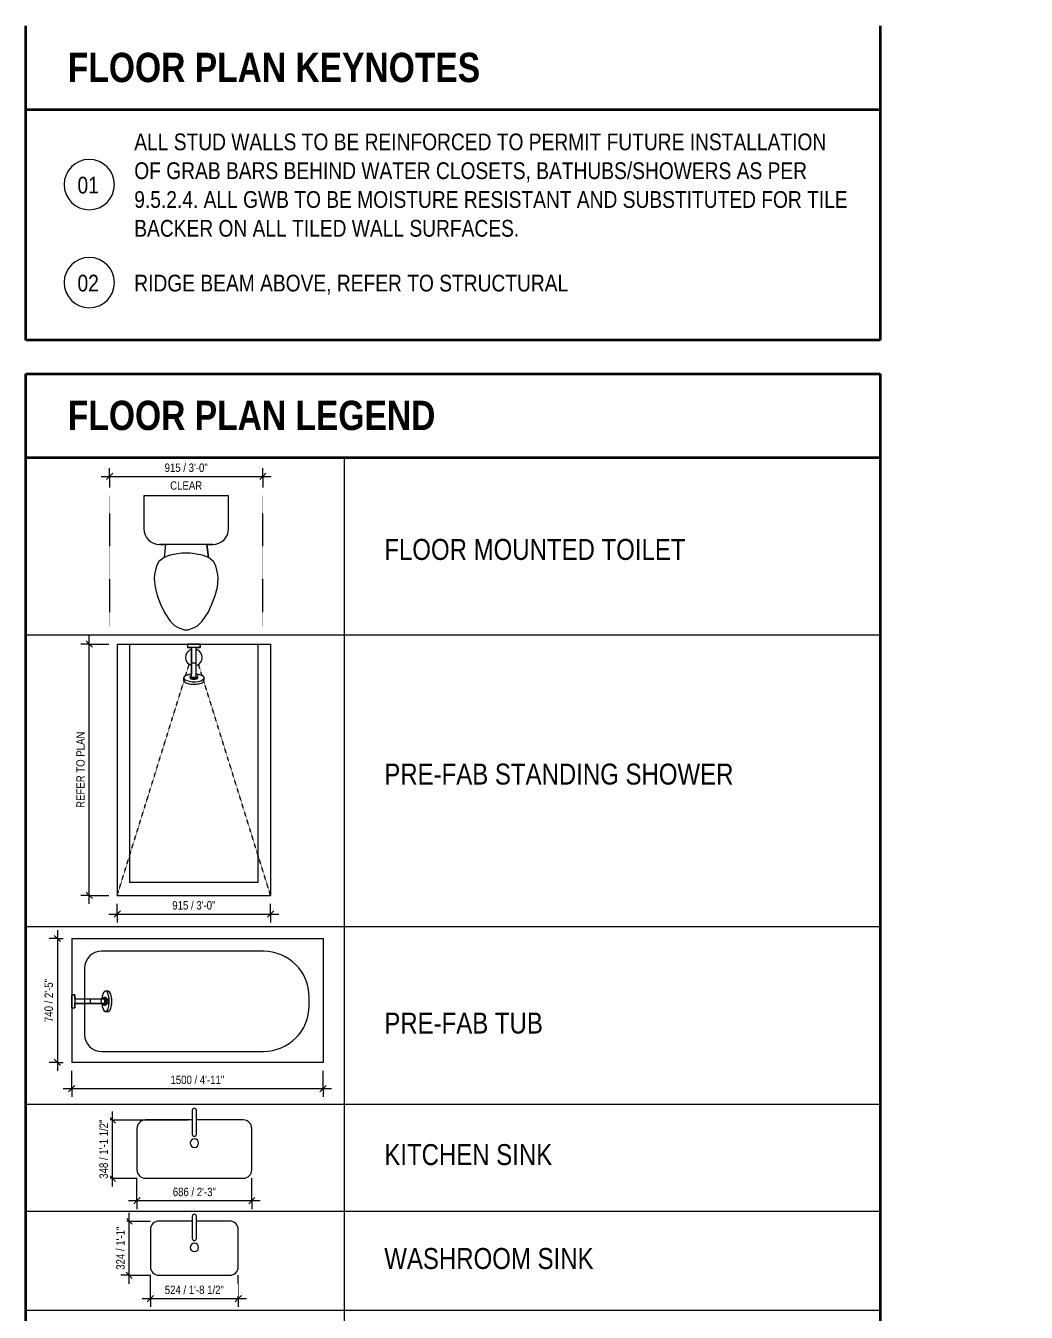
# Model space of a CAD drawing. Header units: millimetres. Extents: x 12719 to 31196, y -17777 to 12929.
# Drawn here: x 12719 to 18691, y -9580 to -1900 of the extents above; entities that cross this region are included whole.
import ezdxf

# ---------------------------------------------------------------- set-up
doc = ezdxf.new("R2010")
doc.units = ezdxf.units.MM
doc.linetypes.add('CMHC_Dash - Small', pattern=[2, 1, -1])
for name, color, linetype, lineweight in [('A-ANNO-DIMS', 7, 'Continuous', 9), ('A-ANNO-DIMS-50', 7, 'Continuous', 9), ('A-ANNO-NOTE', 7, 'Continuous', 18), ('A-WALL', 7, 'Continuous', 18), ('G-ANNO-TEXT', 7, 'Continuous', 9), ('P-SANR-FIXT', 7, 'Continuous', 18), ('P-SANR-FIXT-HDLN', 7, 'CMHC_Dash - Small', 18), ('Q-SPCQ', 7, 'Continuous', 18)]:
    doc.layers.add(name, color=color, linetype=linetype, lineweight=lineweight)
doc.layers.add('A-DETL', color=7, linetype='Continuous', lineweight=18, true_color=0x00a600)
doc.styles.add('Arial Narrow_1', font='ARIALN.TTF', dxfattribs={"height": 100})
doc.styles.add('Arial Narrow_2', font='ARIALN.TTF', dxfattribs={"height": 125})
doc.styles.add('Arial Narrow_3', font='ARIALN.TTF', dxfattribs={"height": 50})
doc.styles.add('Arial Narrow_B', font='ARIALNB.TTF', dxfattribs={"height": 175})
doc.dimstyles.new('CMHC_Standard__Small_', dxfattribs={"dimscale": 304.8, "dimtxt": 51.171549, "dimasz": 0.123031, "dimexe": 0.164042, "dimexo": 0.164042, "dimgap": 0.04101, "dimtad": 1, "dimdec": 0, "dimzin": 0, "dimdsep": 46, "dimtxsty": 'Arial Narrow_3', "dimblk1": 'OBLIQUE', "dimblk2": 'OBLIQUE', "dimsah": 1, "dimcen": 0.09, "dimdle": 0.164042, "dimazin": 0, "dimtfac": 1, "dimtdec": 4, "dimtix": 1, "dimtmove": 0, "dimatfit": 3, "dimfxl": 1, "dimtvp": 1, "dimtfill": 1, "dimtolj": 1, "dimtzin": 0, "dimarcsym": 2})

# ---------------------------------------------------------------- blocks, each defined once
blk = doc.blocks.new('Family - ___-8411100-FLOOR PLANS - TYPICAL')
at = {"layer": 'P-SANR-FIXT'}
for p, q in [((13423.6, -4705.5), (13423.6, -4901.7)), ((13930.4, -4705.5), (13423.6, -4705.5)), ((13930.4, -4901.7), (13930.4, -4705.5)), ((13518.3, -4996.3), (13553.5, -4996.3)), ((13835.8, -4996.3), (13518.3, -4996.3)), ((13553.5, -4996.3), (13544.7, -5073.2)), ((13553.5, -4996.3), (13544.7, -5073.2)), ((13579.6, -5060.5), (13544.7, -5073.2)), ((13651.6, -5047.8), (13579.6, -5060.5)), ((13702.4, -5047.8), (13651.6, -5047.8)), ((13774.4, -5060.5), (13702.4, -5047.8)), ((13809.3, -5073.2), (13774.4, -5060.5)), ((13809.3, -5073.2), (13800.5, -4996.3)), ((13800.5, -4996.3), (13835.8, -4996.3)), ((13800.5, -4996.3), (13809.3, -5073.2)), ((13500, -5124), (13493.2, -5149.4)), ((13500, -5124), (13493.2, -5149.4)), ((13514.4, -5098.6), (13500, -5124)), ((13514.4, -5098.6), (13500, -5124)), ((13544.7, -5073.2), (13514.4, -5098.6)), ((13544.7, -5073.2), (13514.4, -5098.6)), ((13839.6, -5098.6), (13809.3, -5073.2)), ((13839.6, -5098.6), (13809.3, -5073.2)), ((13854, -5124), (13839.6, -5098.6)), ((13854, -5124), (13839.6, -5098.6)), ((13860.8, -5149.4), (13854, -5124)), ((13860.8, -5149.4), (13854, -5124)), ((13488.7, -5174.8), (13486.5, -5200.2)), ((13488.7, -5174.8), (13486.5, -5200.2)), ((13486.5, -5200.2), (13490.9, -5250.8)), ((13486.5, -5200.2), (13490.9, -5250.8)), ((13493.2, -5149.4), (13488.7, -5174.8)), ((13493.2, -5149.4), (13488.7, -5174.8)), ((13865.3, -5174.8), (13860.8, -5149.4)), ((13865.3, -5174.8), (13860.8, -5149.4)), ((13863.1, -5250.8), (13867.5, -5200.2)), ((13863.1, -5250.8), (13867.5, -5200.2)), ((13867.5, -5200.2), (13865.3, -5174.8)), ((13867.5, -5200.2), (13865.3, -5174.8)), ((13490.9, -5250.8), (13504.6, -5301.8)), ((13490.9, -5250.8), (13504.6, -5301.8)), ((13849.4, -5301.8), (13863.1, -5250.8)), ((13849.4, -5301.8), (13863.1, -5250.8)), ((13504.6, -5301.8), (13523.1, -5352.6)), ((13504.6, -5301.8), (13523.1, -5352.6)), ((13523.1, -5352.6), (13546.8, -5403.4)), ((13523.1, -5352.6), (13546.8, -5403.4)), ((13807.2, -5403.4), (13830.9, -5352.6)), ((13807.2, -5403.4), (13830.9, -5352.6)), ((13830.9, -5352.6), (13849.4, -5301.8)), ((13830.9, -5352.6), (13849.4, -5301.8)), ((13546.8, -5403.4), (13582, -5454.2)), ((13546.8, -5403.4), (13582, -5454.2)), ((13772, -5454.2), (13807.2, -5403.4)), ((13772, -5454.2), (13807.2, -5403.4)), ((13582, -5454.2), (13607.4, -5479.6)), ((13582, -5454.2), (13607.4, -5479.6)), ((13607.4, -5479.6), (13629.4, -5492.3)), ((13607.4, -5479.6), (13629.4, -5492.3)), ((13629.4, -5492.3), (13664.3, -5505)), ((13629.4, -5492.3), (13664.3, -5505)), ((13664.3, -5505), (13689.7, -5505)), ((13664.3, -5505), (13689.7, -5505)), ((13689.7, -5505), (13724.6, -5492.3)), ((13689.7, -5505), (13724.6, -5492.3)), ((13724.6, -5492.3), (13746.6, -5479.6)), ((13724.6, -5492.3), (13746.6, -5479.6)), ((13746.6, -5479.6), (13772, -5454.2)), ((13746.6, -5479.6), (13772, -5454.2))]:
    blk.add_line(p, q, dxfattribs=at)
for centre, start, end in [((13518.3, -4901.7), 180, 270), ((13518.3, -4901.7), 180, 270), ((13835.8, -4901.7), 270, 360), ((13835.8, -4901.7), 270, 0)]:
    blk.add_arc(centre, 94.6, start, end, dxfattribs=at)
blk = doc.blocks.new('Family - ___-8411103-FLOOR PLANS - TYPICAL')
at = {"layer": 'P-SANR-FIXT'}
for p, q in [((13265.4, -5590.9), (13265.4, -7090.9)), ((13265.4, -5590.9), (13685, -5590.9)), ((13341.4, -7014.9), (13341.4, -5590.9)), ((13760.8, -5590.9), (13685, -5590.9)), ((13685, -5590.9), (13685, -5610.6)), ((13685, -5590.9), (13760.8, -5590.9)), ((13685, -5590.9), (13685, -5610.6)), ((13760.8, -5610.6), (13760.8, -5590.9)), ((13760.8, -5590.9), (13760.8, -5610.6)), ((13760.8, -5590.9), (14180.4, -5590.9)), ((14104.4, -5590.9), (14104.4, -7014.9)), ((14180.4, -5590.9), (14180.4, -7090.9)), ((13685, -5610.6), (13709.3, -5610.6)), ((13760.8, -5610.6), (13685, -5610.6)), ((13709.3, -5610.6), (13709.3, -5770.8)), ((13709.3, -5785.4), (13709.3, -5610.6)), ((13736.6, -5770.8), (13736.6, -5610.6)), ((13736.6, -5610.6), (13760.8, -5610.6)), ((13736.6, -5785.4), (13736.6, -5610.6)), ((13662.2, -5793), (13662.2, -5808.1)), ((13662.2, -5808.1), (13662.2, -5793)), ((13700.2, -5793), (13700.2, -5785.4)), ((13745.7, -5793), (13745.7, -5785.4)), ((13783.6, -5808.1), (13783.6, -5793)), ((13783.6, -5808.1), (13783.6, -5793)), ((14104.4, -7014.9), (13341.4, -7014.9))]:
    blk.add_line(p, q, dxfattribs=at)
for centre, radius, start, end in [((13722.9, -5670.9), 50, 106.53098, 253.46902), ((13722.9, -5670.9), 50, 0, 73.80715), ((13722.9, -5670.9), 50, 286.19285, 0), ((13722.9, -5645.4), 58.2, 256.42071, 283.57929), ((13722.9, -5757.7), 30.9, 243.74158, 296.25842)]:
    blk.add_arc(centre, radius, start, end, dxfattribs=at)
for centre, major_axis, ratio, start_param, end_param in [((13722.9, -5793), (60.7, 0), 0.375, 1.797739, 5.47109), ((13722.9, -5808.1), (-60.7, 0), 0.375, 0, 3.141593), ((13722.9, -5785.4), (22.8, 0), 0.333333, 2.214297, 7.210481), ((13722.9, -5793), (22.8, 0), 0.333333, 3.141593, 6.283185), ((13722.9, -5793), (60.7, 0), 0.375, 5.47109, 7.627039)]:
    blk.add_ellipse(centre, major_axis=major_axis, ratio=ratio, start_param=start_param, end_param=end_param, dxfattribs=at)
for points, knots in [([(13709.3, -5770.8), (13705.9, -5771.1), (13699.5, -5771.9), (13687.3, -5774.2), (13674.5, -5778.5), (13666.2, -5784.2), (13662.8, -5789.1), (13662.2, -5791.7), (13662.2, -5793)], [0, 0, 0, 0, 0.125, 0.25, 0.5, 0.75, 0.875, 1, 1, 1, 1]), ([(13662.2, -5808.1), (13662.2, -5809.4), (13662.8, -5811.9), (13665.3, -5815.6), (13669.3, -5819), (13676.6, -5823.2), (13689.1, -5827.5), (13707.7, -5830.6), (13728, -5831.2), (13747.7, -5829.4), (13766.2, -5824.8), (13777.6, -5818.9), (13782.7, -5812.8), (13783.6, -5809.7), (13783.6, -5808.1)], [0, 0, 0, 0, 0.052632, 0.105263, 0.157895, 0.210526, 0.315789, 0.421053, 0.526316, 0.631579, 0.736842, 0.868421, 0.934211, 1, 1, 1, 1]), ([(13783.6, -5793), (13783.6, -5791.7), (13783, -5789.1), (13780.5, -5785.4), (13776.3, -5781.9), (13768.7, -5777.7), (13758.5, -5774.2), (13746.4, -5771.9), (13739.9, -5771.1), (13736.6, -5770.8)], [0, 0, 0, 0, 0.125, 0.25, 0.375, 0.5, 0.75, 0.875, 1, 1, 1, 1])]:
    blk.add_open_spline(points, degree=3, knots=knots, dxfattribs=at)
at = {"layer": 'P-SANR-FIXT-HDLN'}
for p, q in [((13673.7, -5779.7), (13694.8, -5712.2)), ((13772.1, -5779.7), (13751, -5712.2)), ((13265.4, -7090.9), (13663.5, -5812.6)), ((14180.4, -7090.9), (13782.3, -5812.6)), ((14180.4, -6226.9), (14180.4, -7090.9))]:
    blk.add_line(p, q, dxfattribs=at)
blk = doc.blocks.new('Family - ___-8411109-FLOOR PLANS - TYPICAL')
at = {"layer": 'P-SANR-FIXT'}
for p, q in [((12993.6, -7348.7), (14493.6, -7348.7)), ((14138, -7424.9), (13171.4, -7424.9)), ((13069.8, -7526.5), (13069.8, -7920.9)), ((13210.9, -7663), (13195.7, -7663)), ((13210.9, -7663), (13195.7, -7663)), ((13013.3, -7685.8), (12993.6, -7685.8)), ((12993.6, -7685.8), (12993.6, -7761.6)), ((12993.6, -7761.6), (12993.6, -7685.8)), ((12993.6, -7685.8), (13013.3, -7685.8)), ((13013.3, -7710), (13013.3, -7685.8)), ((13013.3, -7685.8), (13013.3, -7761.6)), ((13173.5, -7710), (13013.3, -7710)), ((13188.1, -7710), (13013.3, -7710)), ((13013.3, -7761.6), (13013.3, -7737.3)), ((13013.3, -7737.3), (13173.5, -7737.3)), ((13188.1, -7737.3), (13013.3, -7737.3)), ((13195.7, -7700.9), (13188.1, -7700.9)), ((13195.7, -7746.4), (13188.1, -7746.4)), ((14411.4, -7749.1), (14411.4, -7698.3)), ((12993.6, -7761.6), (13013.3, -7761.6)), ((12993.6, -7761.6), (13013.3, -7761.6)), ((13195.7, -7784.4), (13210.9, -7784.4)), ((13210.9, -7784.4), (13195.7, -7784.4)), ((13171.4, -8022.5), (14138, -8022.5))]:
    blk.add_line(p, q, dxfattribs=at)
for centre, radius, start, end in [((13171.4, -7526.5), 101.6, 90, 180), ((14138, -7698.3), 273.4, 0, 90), ((13048.1, -7723.7), 58.2, 346.42071, 13.57929), ((13190.6, -7723.7), 22.2, 90, 270), ((13160.4, -7723.7), 30.9, 333.74158, 26.25842), ((13190.6, -7723.7), 22.2, 270, 90), ((14138, -7749.1), 273.4, 270, 0), ((13171.4, -7920.9), 101.6, 180, 270)]:
    blk.add_arc(centre, radius, start, end, dxfattribs=at)
for centre, major_axis, ratio, start_param, end_param in [((13195.7, -7723.7), (0, 60.7), 0.375, 5.47109, 7.627039), ((13210.9, -7723.7), (0, 60.7), 0.375, 3.141593, 6.283185), ((13195.7, -7723.7), (0, 60.7), 0.375, 1.797739, 5.47109), ((13188.1, -7723.7), (0, 22.8), 0.333333, 2.214297, 7.210481), ((13195.7, -7723.7), (0, 22.8), 0.333333, 3.141593, 6.283185)]:
    blk.add_ellipse(centre, major_axis=major_axis, ratio=ratio, start_param=start_param, end_param=end_param, dxfattribs=at)
for points, knots in [([(13195.7, -7663), (13194.4, -7663), (13191.9, -7663.6), (13188.1, -7666.1), (13184.6, -7670.3), (13180.4, -7677.9), (13176.9, -7688.1), (13174.6, -7700.2), (13173.8, -7706.7), (13173.5, -7710)], [0, 0, 0, 0, 0.125, 0.25, 0.375, 0.5, 0.75, 0.875, 1, 1, 1, 1]), ([(13210.9, -7784.4), (13212.1, -7784.4), (13214.6, -7783.8), (13218.3, -7781.3), (13221.7, -7777.3), (13226, -7770), (13230.3, -7757.5), (13233.3, -7738.9), (13234, -7718.6), (13232.1, -7698.9), (13227.6, -7680.4), (13221.6, -7669), (13215.5, -7663.9), (13212.4, -7663), (13210.9, -7663)], [0, 0, 0, 0, 0.052632, 0.105263, 0.157895, 0.210526, 0.315789, 0.421053, 0.526316, 0.631579, 0.736842, 0.868421, 0.934211, 1, 1, 1, 1]), ([(13173.5, -7737.3), (13173.8, -7740.7), (13174.6, -7747.1), (13176.9, -7759.3), (13181.3, -7772.1), (13186.9, -7780.4), (13191.9, -7783.8), (13194.4, -7784.4), (13195.7, -7784.4)], [0, 0, 0, 0, 0.125, 0.25, 0.5, 0.75, 0.875, 1, 1, 1, 1])]:
    blk.add_open_spline(points, degree=3, knots=knots, dxfattribs=at)
blk = doc.blocks.new('Family - ___-8411124-FLOOR PLANS - TYPICAL')
at = {"layer": 'P-SANR-FIXT'}
for p, q in [((13713, -8431.9), (13433.5, -8431.9)), ((13713, -8374.7), (13713, -8516.8)), ((13738.4, -8516.8), (13738.4, -8374.7)), ((14017.9, -8431.9), (13738.4, -8431.9)), ((13382.7, -8482.7), (13382.7, -8729.1)), ((14068.7, -8729.1), (14068.7, -8482.7)), ((13433.5, -8779.9), (14017.9, -8779.9))]:
    blk.add_line(p, q, dxfattribs=at)
for centre, radius, start, end in [((13725.7, -8374.7), 12.7, 0, 180), ((13433.5, -8482.7), 50.8, 90, 180), ((14017.9, -8482.7), 50.8, 0, 90), ((13725.7, -8516.8), 12.7, 180, 0), ((13725.7, -8569.9), 25.4, 0, 180), ((13725.7, -8569.9), 25.4, 180, 360), ((13433.5, -8729.1), 50.8, 180, 270), ((14017.9, -8729.1), 50.8, 270, 0)]:
    blk.add_arc(centre, radius, start, end, dxfattribs=at)
blk = doc.blocks.new('Family - ___-8411128-FLOOR PLANS - TYPICAL')
at = {"layer": 'Q-SPCQ'}
for p, q in [((13713, -9035.3), (13514.5, -9035.3)), ((13713, -9035.3), (13514.5, -9035.3)), ((13713, -9007.3), (13713, -9139.3)), ((13738.4, -9139.3), (13738.4, -9007.3)), ((13936.9, -9035.3), (13738.4, -9035.3)), ((13936.9, -9035.3), (13738.4, -9035.3)), ((13463.7, -9086.1), (13463.7, -9308.5)), ((13463.7, -9086.1), (13463.7, -9308.5)), ((13987.7, -9308.5), (13987.7, -9086.1)), ((13987.7, -9308.5), (13987.7, -9086.1)), ((13514.5, -9359.3), (13936.9, -9359.3)), ((13514.5, -9359.3), (13936.9, -9359.3))]:
    blk.add_line(p, q, dxfattribs=at)
for centre, radius, start, end in [((13514.5, -9086.1), 50.8, 90, 180), ((13514.5, -9086.1), 50.8, 90, 180), ((13725.7, -9007.3), 12.7, 0, 180), ((13936.9, -9086.1), 50.8, 0, 90), ((13936.9, -9086.1), 50.8, 0, 90), ((13725.7, -9139.3), 12.7, 180, 360), ((13725.7, -9192.5), 25.4, 0, 180), ((13725.7, -9192.5), 25.4, 180, 0), ((13514.5, -9308.5), 50.8, 180, 270), ((13514.5, -9308.5), 50.8, 180, 270), ((13936.9, -9308.5), 50.8, 270, 0), ((13936.9, -9308.5), 50.8, 270, 0)]:
    blk.add_arc(centre, radius, start, end, dxfattribs=at)
blk = doc.blocks.new('CMHC_Note - Keynote_ Floor Plan - 01-6969146-FLOOR PLANS - TYPICAL')
at = {"layer": 'A-ANNO-NOTE', "lineweight": 9}
for start, end in [(0, 180), (180, 360)]:
    blk.add_arc((13098.4, -2848.1), 150, start, end, dxfattribs=at)
blk = doc.blocks.new('DIMBLOCK1-FLOOR PLANS - TYPICAL')
at = {"layer": 'A-ANNO-DIMS-50', "transparency": 16777216}
for p, q in [((13169.5, -4590.3), (14184.5, -4590.3)), ((13219.5, -4590.3), (13200.8, -4609)), ((13219.5, -4590.3), (13219.5, -4540.3)), ((13219.5, -4590.3), (13238.3, -4571.5)), ((13219.5, -4590.3), (13219.5, -4655.5)), ((14134.5, -4590.3), (14115.8, -4609)), ((14134.5, -4590.3), (14134.5, -4540.3)), ((14134.5, -4590.3), (14153.3, -4571.5)), ((14134.5, -4590.3), (14134.5, -4655.5))]:
    blk.add_line(p, q, dxfattribs=at)
at = {"layer": 'A-ANNO-DIMS-50', "color": 0, "transparency": 16777216, "insert": (13581.6, -4619.4), "char_height": 50, "width": 229.054, "attachment_point": 1, "line_spacing_factor": 0.974696, "style": 'Arial Narrow_3', "bg_fill": 3, "box_fill_scale": 1.25, "bg_fill_color": 256, "bg_fill_true_color": 13158600, "bg_fill_transparency": 0}
blk.add_mtext('CLEAR', dxfattribs=at)
at = {"layer": 'A-ANNO-DIMS-50', "color": 0, "transparency": 16777216, "insert": (13548.3, -4513.1), "char_height": 50, "width": 308.979, "attachment_point": 1, "line_spacing_factor": 0.974696, "style": 'Arial Narrow_3', "bg_fill": 3, "box_fill_scale": 1.25, "bg_fill_color": 256, "bg_fill_true_color": 13158600, "bg_fill_transparency": 0}
blk.add_mtext('915 / 3\'-0"', dxfattribs=at)
blk = doc.blocks.new('_Oblique')
at = {"color": 0, "linetype": 'ByBlock', "lineweight": -2}
blk.add_line((-0.5, -0.5), (0.5, 0.5), dxfattribs=at)
blk = doc.blocks.new('DIMBLOCK2-FLOOR PLANS - TYPICAL')
at = {"layer": 'A-ANNO-DIMS-50', "transparency": 16777216}
for p, q in [((13265.4, -7202.8), (13265.4, -7140.9)), ((14180.4, -7202.8), (14180.4, -7140.9)), ((13215.4, -7202.8), (14230.4, -7202.8)), ((13265.4, -7202.8), (13246.7, -7221.6)), ((13265.4, -7202.8), (13284.2, -7184.1)), ((13265.4, -7202.8), (13265.4, -7252.8)), ((14180.4, -7202.8), (14161.7, -7221.6)), ((14180.4, -7202.8), (14199.2, -7184.1)), ((14180.4, -7202.8), (14180.4, -7252.8))]:
    blk.add_line(p, q, dxfattribs=at)
at = {"layer": 'A-ANNO-DIMS-50', "color": 0, "transparency": 16777216, "insert": (13594.2, -7125.7), "char_height": 50, "width": 308.979, "attachment_point": 1, "line_spacing_factor": 0.974696, "style": 'Arial Narrow_3', "bg_fill": 3, "box_fill_scale": 1.25, "bg_fill_color": 256, "bg_fill_true_color": 13158600, "bg_fill_transparency": 0}
blk.add_mtext('915 / 3\'-0"', dxfattribs=at)
blk = doc.blocks.new('DIMBLOCK3-FLOOR PLANS - TYPICAL')
at = {"layer": 'A-ANNO-DIMS-50', "transparency": 16777216}
for p, q in [((13098.2, -5590.9), (13048.2, -5590.9)), ((13098.2, -5590.9), (13079.5, -5572.1)), ((13098.2, -7140.9), (13098.2, -5540.9)), ((13098.2, -5590.9), (13117, -5609.6)), ((13098.2, -5590.9), (13215.4, -5590.9)), ((13098.2, -7090.9), (13048.2, -7090.9)), ((13098.2, -7090.9), (13079.5, -7072.1)), ((13098.2, -7090.9), (13117, -7109.6)), ((13098.2, -7090.9), (13215.4, -7090.9))]:
    blk.add_line(p, q, dxfattribs=at)
at = {"layer": 'A-ANNO-DIMS-50', "color": 0, "transparency": 16777216, "insert": (13021.1, -6568.7), "char_height": 50, "width": 546.805, "attachment_point": 1, "rotation": 90, "line_spacing_factor": 0.974696, "style": 'Arial Narrow_3', "bg_fill": 3, "box_fill_scale": 1.25, "bg_fill_color": 256, "bg_fill_true_color": 13158600, "bg_fill_transparency": 0}
blk.add_mtext('REFER TO PLAN', dxfattribs=at)
blk = doc.blocks.new('DIMBLOCK4-FLOOR PLANS - TYPICAL')
at = {"layer": 'A-ANNO-DIMS-50', "transparency": 16777216}
for p, q in [((12993.6, -8244.5), (12993.6, -8138.7)), ((14493.6, -8244.5), (14493.6, -8138.7)), ((12943.6, -8244.5), (14543.6, -8244.5)), ((12993.6, -8244.5), (12974.9, -8263.3)), ((12993.6, -8244.5), (13012.4, -8225.8)), ((12993.6, -8244.5), (12993.6, -8294.5)), ((14493.6, -8244.5), (14474.9, -8263.3)), ((14493.6, -8244.5), (14512.4, -8225.8)), ((14493.6, -8244.5), (14493.6, -8294.5))]:
    blk.add_line(p, q, dxfattribs=at)
at = {"layer": 'A-ANNO-DIMS-50', "color": 0, "transparency": 16777216, "insert": (13583.2, -8167.4), "char_height": 50, "width": 385.005, "attachment_point": 1, "line_spacing_factor": 0.974696, "style": 'Arial Narrow_3', "bg_fill": 3, "box_fill_scale": 1.25, "bg_fill_color": 256, "bg_fill_true_color": 13158600, "bg_fill_transparency": 0}
blk.add_mtext('1500 / 4\'-11"', dxfattribs=at)
blk = doc.blocks.new('DIMBLOCK5-FLOOR PLANS - TYPICAL')
at = {"layer": 'A-ANNO-DIMS-50', "transparency": 16777216}
for p, q in [((12908.5, -7348.7), (12858.5, -7348.7)), ((12908.5, -7348.7), (12889.8, -7329.9)), ((12908.5, -7298.7), (12908.5, -8138.7)), ((12908.5, -7348.7), (12927.3, -7367.4)), ((12908.5, -7348.7), (12943.6, -7348.7)), ((12908.5, -8088.7), (12858.5, -8088.7)), ((12908.5, -8088.7), (12889.8, -8069.9)), ((12908.5, -8088.7), (12927.3, -8107.4)), ((12908.5, -8088.7), (12943.6, -8088.7))]:
    blk.add_line(p, q, dxfattribs=at)
at = {"layer": 'A-ANNO-DIMS-50', "color": 0, "transparency": 16777216, "insert": (12831.4, -7847.4), "char_height": 50, "width": 308.979, "attachment_point": 1, "rotation": 90, "line_spacing_factor": 0.974696, "style": 'Arial Narrow_3', "bg_fill": 3, "box_fill_scale": 1.25, "bg_fill_color": 256, "bg_fill_true_color": 13158600, "bg_fill_transparency": 0}
blk.add_mtext('740 / 2\'-5"', dxfattribs=at)
blk = doc.blocks.new('DIMBLOCK6-FLOOR PLANS - TYPICAL')
at = {"layer": 'A-ANNO-DIMS-50', "transparency": 16777216}
for p, q in [((13382.7, -8913.6), (13382.7, -8779.1)), ((14068.7, -8913.6), (14068.7, -8779.1)), ((13382.7, -8913.6), (13401.5, -8894.8)), ((14068.7, -8913.6), (14087.5, -8894.8)), ((13332.7, -8913.6), (14118.7, -8913.6)), ((13382.7, -8913.6), (13364, -8932.3)), ((13382.7, -8913.6), (13382.7, -8963.6)), ((14068.7, -8913.6), (14050, -8932.3)), ((14068.7, -8913.6), (14068.7, -8963.6))]:
    blk.add_line(p, q, dxfattribs=at)
at = {"layer": 'A-ANNO-DIMS-50', "color": 0, "transparency": 16777216, "insert": (13597, -8836.5), "char_height": 50, "width": 308.979, "attachment_point": 1, "line_spacing_factor": 0.974696, "style": 'Arial Narrow_3', "bg_fill": 3, "box_fill_scale": 1.25, "bg_fill_color": 256, "bg_fill_true_color": 13158600, "bg_fill_transparency": 0}
blk.add_mtext('686 / 2\'-3"', dxfattribs=at)
blk = doc.blocks.new('DIMBLOCK7-FLOOR PLANS - TYPICAL')
at = {"layer": 'A-ANNO-DIMS-50', "transparency": 16777216}
for p, q in [((13236.4, -8431.9), (13186.4, -8431.9)), ((13236.4, -8431.9), (13217.7, -8413.1)), ((13236.4, -8829.9), (13236.4, -8381.9)), ((13236.4, -8431.9), (13255.2, -8450.6)), ((13236.4, -8431.9), (13688.4, -8431.9)), ((13236.4, -8779.9), (13186.4, -8779.9)), ((13236.4, -8779.9), (13217.7, -8761.1)), ((13236.4, -8779.9), (13255.2, -8798.6)), ((13236.4, -8779.9), (13383.5, -8779.9))]:
    blk.add_line(p, q, dxfattribs=at)
at = {"layer": 'A-ANNO-DIMS-50', "color": 0, "transparency": 16777216, "insert": (13159.3, -8782.6), "char_height": 50, "width": 423.993, "attachment_point": 1, "rotation": 90, "line_spacing_factor": 0.974696, "style": 'Arial Narrow_3', "bg_fill": 3, "box_fill_scale": 1.25, "bg_fill_color": 256, "bg_fill_true_color": 13158600, "bg_fill_transparency": 0}
blk.add_mtext('348 / 1\'-1 1/2"', dxfattribs=at)
blk = doc.blocks.new('DIMBLOCK8-FLOOR PLANS - TYPICAL')
at = {"layer": 'A-ANNO-DIMS-50', "transparency": 16777216}
for p, q in [((13463.7, -9498.2), (13463.7, -9358.5)), ((13987.7, -9498.2), (13987.7, -9358.5)), ((13413.7, -9498.2), (14037.7, -9498.2)), ((13463.7, -9498.2), (13445, -9517)), ((13463.7, -9498.2), (13482.5, -9479.5)), ((13463.7, -9498.2), (13463.7, -9548.2)), ((13987.7, -9498.2), (13969, -9517)), ((13987.7, -9498.2), (14006.5, -9479.5)), ((13987.7, -9498.2), (13987.7, -9548.2))]:
    blk.add_line(p, q, dxfattribs=at)
at = {"layer": 'A-ANNO-DIMS-50', "color": 0, "transparency": 16777216, "insert": (13549.1, -9421.1), "char_height": 50, "width": 423.993, "attachment_point": 1, "line_spacing_factor": 0.974696, "style": 'Arial Narrow_3', "bg_fill": 3, "box_fill_scale": 1.25, "bg_fill_color": 256, "bg_fill_true_color": 13158600, "bg_fill_transparency": 0}
blk.add_mtext('524 / 1\'-8 1/2"', dxfattribs=at)
blk = doc.blocks.new('DIMBLOCK9-FLOOR PLANS - TYPICAL')
at = {"layer": 'A-ANNO-DIMS-50', "transparency": 16777216}
for p, q in [((13336.6, -9409.3), (13336.6, -8985.3)), ((13336.6, -9035.3), (13286.6, -9035.3)), ((13336.6, -9035.3), (13317.9, -9016.6)), ((13336.6, -9035.3), (13355.4, -9054.1)), ((13336.6, -9035.3), (13464.5, -9035.3)), ((13336.6, -9359.3), (13286.6, -9359.3)), ((13336.6, -9359.3), (13317.9, -9340.6)), ((13336.6, -9359.3), (13355.4, -9378.1)), ((13336.6, -9359.3), (13464.5, -9359.3))]:
    blk.add_line(p, q, dxfattribs=at)
at = {"layer": 'A-ANNO-DIMS-50', "color": 0, "transparency": 16777216, "insert": (13259.5, -9326.1), "char_height": 50, "width": 308.979, "attachment_point": 1, "rotation": 90, "line_spacing_factor": 0.974696, "style": 'Arial Narrow_3', "bg_fill": 3, "box_fill_scale": 1.25, "bg_fill_color": 256, "bg_fill_true_color": 13158600, "bg_fill_transparency": 0}
blk.add_mtext('324 / 1\'-1"', dxfattribs=at)
blk = doc.blocks.new('CMHC_Note - Keynote_ Floor Plan - 02-9084058-FLOOR PLANS - TYPICAL')
at = {"layer": 'A-ANNO-NOTE', "lineweight": 9}
for start, end in [(0, 180), (180, 360)]:
    blk.add_arc((13098.4, -3433.1), 150, start, end, dxfattribs=at)

msp = doc.modelspace()

# ---------------------------------------------------------------- linework, layer by layer
at = {"layer": 'A-DETL', "color": 7, "lineweight": 35}
for p, q in [((12719.3, -3776.8), (12719.3, -1899.7)), ((12719.3, -2399.7), (17819.3, -2399.7)), ((17819.3, -3776.8), (12719.3, -3776.8)), ((12719.3, -3976.8), (17819.3, -3976.8)), ((12719.3, -17776.8), (12719.3, -3976.8)), ((17819.3, -3976.8), (17819.3, -17776.8)), ((12719.3, -4476.8), (17819.3, -4476.8))]:
    msp.add_line(p, q, dxfattribs=at)
at = {"layer": 'A-DETL', "color": 7}
for p, q in [((14619.3, -4476.8), (14619.3, -17776.8)), ((12719.3, -5536.8), (17819.3, -5536.8)), ((13265.4, -7090.9), (14180.4, -7090.9)), ((12719.3, -7276.8), (17819.3, -7276.8)), ((12719.3, -7276.8), (17819.3, -7276.8)), ((12993.6, -7348.7), (12993.6, -8088.7)), ((14493.6, -7348.7), (14493.6, -8088.7)), ((14493.6, -8088.7), (12993.6, -8088.7)), ((14229.2, -8088.7), (13259.2, -8088.7)), ((12719.3, -8336.8), (17819.3, -8336.8)), ((12719.3, -8976.8), (17819.3, -8976.8)), ((12719.3, -9566.8), (17819.3, -9566.8))]:
    msp.add_line(p, q, dxfattribs=at)
at = {"layer": 'A-DETL', "color": 8, "linetype": 'CMHC_Dash - Small', "true_color": 0x808080}
for p, q in [((13218.4, -4705.5), (13218.4, -5485.5)), ((14132.8, -4705.5), (14132.8, -5485.5))]:
    msp.add_line(p, q, dxfattribs=at)

# ---------------------------------------------------------------- block references
at = {"layer": 'A-WALL'}
msp.add_blockref('Family - ___-8411109-FLOOR PLANS - TYPICAL', (0, 0), dxfattribs=at)
at = {"layer": 'P-SANR-FIXT'}
for name in ['Family - ___-8411100-FLOOR PLANS - TYPICAL', 'Family - ___-8411103-FLOOR PLANS - TYPICAL', 'Family - ___-8411124-FLOOR PLANS - TYPICAL', 'Family - ___-8411128-FLOOR PLANS - TYPICAL']:
    msp.add_blockref(name, (0, 0), dxfattribs=at)

# ---------------------------------------------------------------- texts
at = {"layer": 'A-ANNO-NOTE', "lineweight": 9, "char_height": 100, "attachment_point": 1, "style": 'Arial Narrow_1', "bg_fill": 3, "box_fill_scale": 1.25, "bg_fill_color": 256, "bg_fill_true_color": 13158600, "bg_fill_transparency": 0}
for s, insert, width in [('ALL STUD WALLS TO BE REINFORCED TO PERMIT FUTURE INSTALLATION', (13367, -2543.1), 5126.792), ('01', (13028.2, -2801.1), 160.337), ('02', (13028.2, -3386.1), 160.337), ('RIDGE BEAM ABOVE, REFER TO STRUCTURAL', (13367, -3386.1), 3210.758)]:
    msp.add_mtext(s, dxfattribs=dict(at, insert=insert, width=width))
at = {"layer": 'G-ANNO-TEXT', "char_height": 175, "attachment_point": 1, "style": 'Arial Narrow_B', "bg_fill": 3, "box_fill_scale": 1.25, "bg_fill_color": 256, "bg_fill_true_color": 13158600, "bg_fill_transparency": 0}
for s, insert, width in [('FLOOR PLAN KEYNOTES', (12970.6, -2061.3), 3026.37), ('FLOOR PLAN LEGEND', (12970.6, -4138.3), 2697.678)]:
    msp.add_mtext(s, dxfattribs=dict(at, insert=insert, width=width))
at = {"layer": 'G-ANNO-TEXT', "char_height": 125, "attachment_point": 1, "style": 'Arial Narrow_2'}
for s, insert, width in [('FLOOR MOUNTED TOILET', (14859.5, -4963.5), 2188.607), ('PRE-FAB STANDING SHOWER', (14859.5, -6304.6), 2529.324), ('PRE-FAB TUB', (14859.5, -7791), 1150.422), ('KITCHEN SINK', (14859.5, -8576.1), 1214.557), ('WASHROOM SINK', (14859.5, -9196.3), 1515.189)]:
    msp.add_mtext(s, dxfattribs=dict(at, insert=insert, width=width))

# ---------------------------------------------------------------- next in the draw order: block references
at = {"layer": 'A-ANNO-NOTE', "lineweight": 9}
for name in ['CMHC_Note - Keynote_ Floor Plan - 01-6969146-FLOOR PLANS - TYPICAL', 'CMHC_Note - Keynote_ Floor Plan - 02-9084058-FLOOR PLANS - TYPICAL']:
    msp.add_blockref(name, (0, 0), dxfattribs=at)

# ---------------------------------------------------------------- next in the draw order: texts
at = {"layer": 'A-ANNO-NOTE', "lineweight": 9, "insert": (13367, -2715.1), "char_height": 100, "width": 4986.496, "attachment_point": 1, "style": 'Arial Narrow_1', "bg_fill": 3, "box_fill_scale": 1.25, "bg_fill_color": 256, "bg_fill_true_color": 13158600, "bg_fill_transparency": 0}
msp.add_mtext('OF GRAB BARS BEHIND WATER CLOSETS, BATHUBS/SHOWERS AS PER', dxfattribs=at)

# ---------------------------------------------------------------- next in the draw order: dimensions: what is measured, and where the dimension line sits
at = {"layer": 'A-ANNO-DIMS'}
dim = msp.add_linear_dim(base=(14134.5, -4590.3), p1=(13219.5, -4705.5), p2=(14134.5, -4705.5), text='<>\\XCLEAR', dimstyle='CMHC_Standard__Small_', override={"dimpost": '<>', "dimfxl": 915}, dxfattribs=at)
dim.commit()
dim.dimension.update_dxf_attribs({"geometry": 'DIMBLOCK1-FLOOR PLANS - TYPICAL', "text_midpoint": (13677, -4590.3)})
for base, p1, p2, override, picture, middle in [((14180.4, -7202.8), (13265.4, -7090.9), (14180.4, -7090.9), {"dimpost": '<>', "dimfxl": 915}, 'DIMBLOCK2-FLOOR PLANS - TYPICAL', (13722.9, -7158)), ((14493.6, -8244.5), (12993.6, -8088.7), (14493.6, -8088.7), {"dimpost": '<>', "dimfxl": 1500}, 'DIMBLOCK4-FLOOR PLANS - TYPICAL', (13743.6, -8199.7)), ((14068.7, -8913.6), (13382.7, -8729.1), (14068.7, -8729.1), {"dimpost": '<>', "dimfxl": 686}, 'DIMBLOCK6-FLOOR PLANS - TYPICAL', (13725.7, -8868.7)), ((13987.7, -9498.2), (13463.7, -9308.5), (13987.7, -9308.5), {"dimpost": '<>', "dimfxl": 524}, 'DIMBLOCK8-FLOOR PLANS - TYPICAL', (13725.7, -9453.3))]:
    dim = msp.add_linear_dim(base=base, p1=p1, p2=p2, dimstyle='CMHC_Standard__Small_', override=override, dxfattribs=at)
    dim.commit()
    dim.dimension.update_dxf_attribs({"geometry": picture, "text_midpoint": middle})

# ---------------------------------------------------------------- next in the draw order: texts
at = {"layer": 'A-ANNO-NOTE', "lineweight": 9, "insert": (13367, -2887), "char_height": 100, "width": 5299.154, "attachment_point": 1, "style": 'Arial Narrow_1', "bg_fill": 3, "box_fill_scale": 1.25, "bg_fill_color": 256, "bg_fill_true_color": 13158600, "bg_fill_transparency": 0}
msp.add_mtext('9.5.2.4. ALL GWB TO BE MOISTURE RESISTANT AND SUBSTITUTED FOR TILE', dxfattribs=at)

# ---------------------------------------------------------------- next in the draw order: dimensions: what is measured, and where the dimension line sits
at = {"layer": 'A-ANNO-DIMS'}
dim = msp.add_linear_dim(base=(13098.2, -5590.9), p1=(13265.4, -7090.9), p2=(13265.4, -5590.9), angle=90, text='REFER TO PLAN', dimstyle='CMHC_Standard__Small_', override={"dimpost": '<>', "dimfxl": 1500}, dxfattribs=at)
dim.commit()
dim.dimension.update_dxf_attribs({"geometry": 'DIMBLOCK3-FLOOR PLANS - TYPICAL', "text_midpoint": (13059.9, -6340.9)})
for base, p1, p2, override, picture, middle in [((12908.5, -8088.7), (12993.6, -7348.7), (12993.6, -8088.7), {"dimpost": '<>', "dimfxl": 740}, 'DIMBLOCK5-FLOOR PLANS - TYPICAL', (12863.6, -7718.7)), ((13236.4, -8431.9), (13433.5, -8779.9), (13738.4, -8431.9), {"dimpost": '<>', "dimfxl": 462.674843}, 'DIMBLOCK7-FLOOR PLANS - TYPICAL', (13191.6, -8605.9)), ((13336.6, -9035.3), (13514.5, -9359.3), (13514.5, -9035.3), {"dimpost": '<>', "dimfxl": 324}, 'DIMBLOCK9-FLOOR PLANS - TYPICAL', (13291.8, -9197.3))]:
    dim = msp.add_linear_dim(base=base, p1=p1, p2=p2, angle=90, dimstyle='CMHC_Standard__Small_', override=override, dxfattribs=at)
    dim.commit()
    dim.dimension.update_dxf_attribs({"geometry": picture, "text_midpoint": middle})

# ---------------------------------------------------------------- next in the draw order: linework, layer by layer
at = {"layer": 'A-DETL', "color": 7, "lineweight": 35}
msp.add_line((17819.3, -1899.7), (17819.3, -3776.8), dxfattribs=at)

# ---------------------------------------------------------------- next in the draw order: texts
at = {"layer": 'A-ANNO-NOTE', "lineweight": 9, "insert": (13367, -3059), "char_height": 100, "width": 2858.016, "attachment_point": 1, "style": 'Arial Narrow_1', "bg_fill": 3, "box_fill_scale": 1.25, "bg_fill_color": 256, "bg_fill_true_color": 13158600, "bg_fill_transparency": 0}
msp.add_mtext('BACKER ON ALL TILED WALL SURFACES.', dxfattribs=at)

doc.saveas('drawing.dxf')
